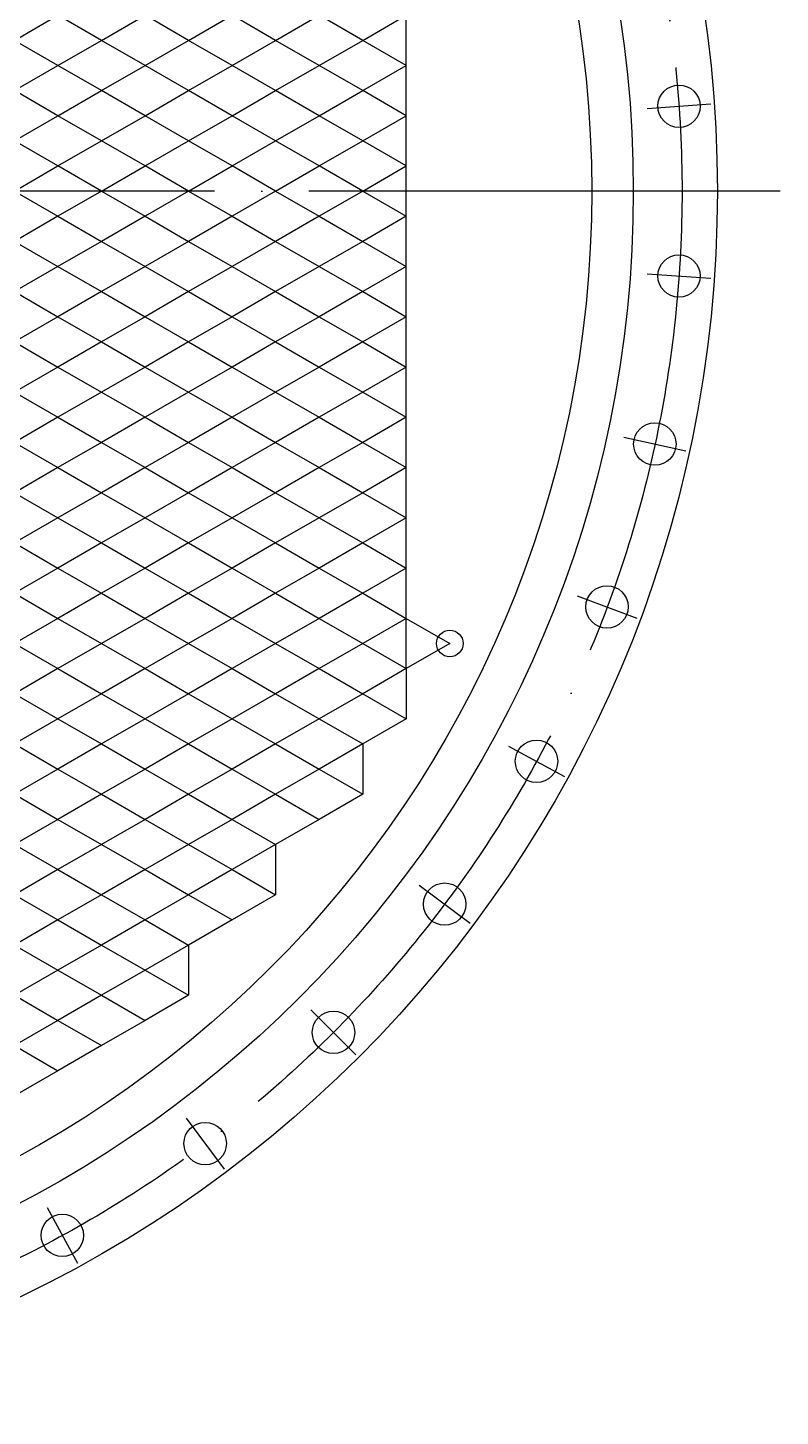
# Model space of a CAD drawing. Extents: x -11958 to 3251, y -1845 to 8235.
# Drawn here: x 646 to 1125, y 2219 to 3103 of the extents above; entities that cross this region are included whole.
import ezdxf

# ---------------------------------------------------------------- set-up
doc = ezdxf.new("R2010")
doc.units = 0
doc.header["$LTSCALE"] = 10
for name, pattern in [('DASHDOT-L', [90, 80, -5, 0, -5]), ('DASHDOT-M', [36, 30, -3, 0, -3]), ('DASHDOT-S', [14, 10, -2, 0, -2])]:
    doc.linetypes.add(name, pattern=pattern)
doc.layers.add('CDR_DWG1', color=4, linetype='CONTINUOUS')
doc.layers.add('CDR_DWG3', color=1, linetype='DASHDOT-M')

msp = doc.modelspace()

# ---------------------------------------------------------------- linework, layer by layer
at = {"layer": 'CDR_DWG1'}
for p, q in [((887.17, 2695.23), (887.17, 3303.23)), ((887.17, 2695.23), (887.17, 2663.23)), ((887.17, 2663.23), (859.46, 2647.23)), ((859.46, 2647.23), (859.46, 2615.23)), ((859.46, 2647.23), (859.46, 2647.23)), ((859.46, 2615.23), (831.75, 2599.23)), ((831.75, 2599.23), (804.03, 2583.23)), ((804.03, 2583.23), (804.03, 2551.23)), ((804.03, 2583.23), (804.03, 2583.23)), ((804.03, 2551.23), (776.32, 2535.23)), ((776.32, 2535.23), (748.61, 2519.23)), ((748.61, 2519.23), (748.61, 2487.23)), ((748.61, 2519.23), (748.61, 2519.23)), ((748.61, 2487.23), (720.9, 2471.23)), ((720.9, 2471.23), (693.18, 2455.23)), ((693.18, 2455.23), (665.47, 2439.23)), ((665.47, 2439.23), (637.76, 2423.23))]:
    msp.add_line(p, q, dxfattribs=at)
for centre, radius in [((305.2, 2999.23), 780), ((305.2, 2999.23), 726.5), ((305.2, 2999.23), 700), ((1060.77, 3053.27), 13.5), ((1060.77, 2945.19), 13.5), ((1045.39, 2838.22), 13.5), ((1014.94, 2734.51), 13.5), ((914.89, 2711.23), 8.5), ((970.05, 2636.2), 13.5), ((911.61, 2545.28), 13.5), ((840.84, 2463.6), 13.5), ((759.16, 2392.82), 13.5), ((668.23, 2334.39), 13.5)]:
    msp.add_circle(centre, radius, dxfattribs=at)
at = {"layer": 'CDR_DWG3', "linetype": 'DASHDOT-L'}
for p, q in [((637.76, 3095.23), (665.47, 3111.23)), ((693.18, 3095.23), (665.47, 3111.23)), ((693.18, 3095.23), (720.9, 3111.23)), ((748.61, 3095.23), (720.9, 3111.23)), ((748.61, 3095.23), (776.32, 3111.23)), ((804.03, 3095.23), (776.32, 3111.23)), ((804.03, 3095.23), (831.75, 3111.23)), ((859.46, 3095.23), (831.75, 3111.23)), ((859.46, 3095.23), (887.17, 3111.23)), ((665.47, 3079.23), (637.76, 3095.23)), ((665.47, 3079.23), (693.18, 3095.23)), ((720.9, 3079.23), (693.18, 3095.23)), ((720.9, 3079.23), (748.61, 3095.23)), ((776.32, 3079.23), (748.61, 3095.23)), ((776.32, 3079.23), (804.03, 3095.23)), ((831.75, 3079.23), (804.03, 3095.23)), ((831.75, 3079.23), (859.46, 3095.23)), ((887.17, 3079.23), (859.46, 3095.23)), ((637.76, 3063.23), (665.47, 3079.23)), ((693.18, 3063.23), (665.47, 3079.23)), ((693.18, 3063.23), (720.9, 3079.23)), ((748.61, 3063.23), (720.9, 3079.23)), ((748.61, 3063.23), (776.32, 3079.23)), ((804.03, 3063.23), (776.32, 3079.23)), ((804.03, 3063.23), (831.75, 3079.23)), ((859.46, 3063.23), (831.75, 3079.23)), ((859.46, 3063.23), (887.17, 3079.23)), ((665.47, 3047.23), (637.76, 3063.23)), ((665.47, 3047.23), (693.18, 3063.23)), ((720.9, 3047.23), (693.18, 3063.23)), ((720.9, 3047.23), (748.61, 3063.23)), ((776.32, 3047.23), (748.61, 3063.23)), ((776.32, 3047.23), (804.03, 3063.23)), ((831.75, 3047.23), (804.03, 3063.23)), ((831.75, 3047.23), (859.46, 3063.23)), ((887.17, 3047.23), (859.46, 3063.23)), ((637.76, 3031.23), (665.47, 3047.23)), ((693.18, 3031.23), (665.47, 3047.23)), ((693.18, 3031.23), (720.9, 3047.23)), ((748.61, 3031.23), (720.9, 3047.23)), ((748.61, 3031.23), (776.32, 3047.23)), ((804.03, 3031.23), (776.32, 3047.23)), ((804.03, 3031.23), (831.75, 3047.23)), ((859.46, 3031.23), (831.75, 3047.23)), ((859.46, 3031.23), (887.17, 3047.23)), ((665.47, 3015.23), (637.76, 3031.23)), ((665.47, 3015.23), (693.18, 3031.23)), ((720.9, 3015.23), (693.18, 3031.23)), ((720.9, 3015.23), (748.61, 3031.23)), ((776.32, 3015.23), (748.61, 3031.23)), ((776.32, 3015.23), (804.03, 3031.23)), ((831.75, 3015.23), (804.03, 3031.23)), ((831.75, 3015.23), (859.46, 3031.23)), ((887.17, 3015.23), (859.46, 3031.23)), ((637.76, 2999.23), (665.47, 3015.23)), ((693.18, 2999.23), (665.47, 3015.23)), ((693.18, 2999.23), (720.9, 3015.23)), ((748.61, 2999.23), (720.9, 3015.23)), ((748.61, 2999.23), (776.32, 3015.23)), ((804.03, 2999.23), (776.32, 3015.23)), ((804.03, 2999.23), (831.75, 3015.23)), ((859.46, 2999.23), (831.75, 3015.23)), ((859.46, 2999.23), (887.17, 3015.23)), ((637.76, 2999.23), (665.47, 2983.23)), ((693.18, 2999.23), (665.47, 2983.23)), ((693.18, 2999.23), (720.9, 2983.23)), ((748.61, 2999.23), (720.9, 2983.23)), ((748.61, 2999.23), (776.32, 2983.23)), ((804.03, 2999.23), (776.32, 2983.23)), ((804.03, 2999.23), (831.75, 2983.23)), ((859.46, 2999.23), (831.75, 2983.23)), ((859.46, 2999.23), (887.17, 2983.23)), ((665.47, 2983.23), (637.76, 2967.23)), ((665.47, 2983.23), (693.18, 2967.23)), ((720.9, 2983.23), (693.18, 2967.23)), ((720.9, 2983.23), (748.61, 2967.23)), ((776.32, 2983.23), (748.61, 2967.23)), ((776.32, 2983.23), (804.03, 2967.23)), ((831.75, 2983.23), (804.03, 2967.23)), ((831.75, 2983.23), (859.46, 2967.23)), ((887.17, 2983.23), (859.46, 2967.23)), ((637.76, 2967.23), (665.47, 2951.23)), ((693.18, 2967.23), (665.47, 2951.23)), ((693.18, 2967.23), (720.9, 2951.23)), ((748.61, 2967.23), (720.9, 2951.23)), ((748.61, 2967.23), (776.32, 2951.23)), ((804.03, 2967.23), (776.32, 2951.23)), ((804.03, 2967.23), (831.75, 2951.23)), ((859.46, 2967.23), (831.75, 2951.23)), ((859.46, 2967.23), (887.17, 2951.23)), ((665.47, 2951.23), (637.76, 2935.23)), ((665.47, 2951.23), (693.18, 2935.23)), ((720.9, 2951.23), (693.18, 2935.23)), ((720.9, 2951.23), (748.61, 2935.23)), ((776.32, 2951.23), (748.61, 2935.23)), ((776.32, 2951.23), (804.03, 2935.23)), ((831.75, 2951.23), (804.03, 2935.23)), ((831.75, 2951.23), (859.46, 2935.23)), ((887.17, 2951.23), (859.46, 2935.23)), ((637.76, 2935.23), (665.47, 2919.23)), ((693.18, 2935.23), (665.47, 2919.23)), ((693.18, 2935.23), (720.9, 2919.23)), ((748.61, 2935.23), (720.9, 2919.23)), ((748.61, 2935.23), (776.32, 2919.23)), ((804.03, 2935.23), (776.32, 2919.23)), ((804.03, 2935.23), (831.75, 2919.23)), ((859.46, 2935.23), (831.75, 2919.23)), ((859.46, 2935.23), (887.17, 2919.23)), ((665.47, 2919.23), (637.76, 2903.23)), ((665.47, 2919.23), (693.18, 2903.23)), ((720.9, 2919.23), (693.18, 2903.23)), ((720.9, 2919.23), (748.61, 2903.23)), ((776.32, 2919.23), (748.61, 2903.23)), ((776.32, 2919.23), (804.03, 2903.23)), ((831.75, 2919.23), (804.03, 2903.23)), ((831.75, 2919.23), (859.46, 2903.23)), ((887.17, 2919.23), (859.46, 2903.23)), ((637.76, 2903.23), (665.47, 2887.23)), ((693.18, 2903.23), (665.47, 2887.23)), ((693.18, 2903.23), (720.9, 2887.23)), ((748.61, 2903.23), (720.9, 2887.23)), ((748.61, 2903.23), (776.32, 2887.23)), ((804.03, 2903.23), (776.32, 2887.23)), ((804.03, 2903.23), (831.75, 2887.23)), ((859.46, 2903.23), (831.75, 2887.23)), ((859.46, 2903.23), (887.17, 2887.23)), ((665.47, 2887.23), (637.76, 2871.23)), ((665.47, 2887.23), (693.18, 2871.23)), ((720.9, 2887.23), (693.18, 2871.23)), ((720.9, 2887.23), (748.61, 2871.23)), ((776.32, 2887.23), (748.61, 2871.23)), ((776.32, 2887.23), (804.03, 2871.23)), ((831.75, 2887.23), (804.03, 2871.23)), ((831.75, 2887.23), (859.46, 2871.23)), ((887.17, 2887.23), (859.46, 2871.23)), ((637.76, 2871.23), (665.47, 2855.23)), ((693.18, 2871.23), (665.47, 2855.23)), ((693.18, 2871.23), (720.9, 2855.23)), ((748.61, 2871.23), (720.9, 2855.23)), ((748.61, 2871.23), (776.32, 2855.23)), ((804.03, 2871.23), (776.32, 2855.23)), ((804.03, 2871.23), (831.75, 2855.23)), ((859.46, 2871.23), (831.75, 2855.23)), ((859.46, 2871.23), (887.17, 2855.23)), ((665.47, 2855.23), (637.76, 2839.23)), ((665.47, 2855.23), (693.18, 2839.23)), ((720.9, 2855.23), (693.18, 2839.23)), ((720.9, 2855.23), (748.61, 2839.23)), ((776.32, 2855.23), (748.61, 2839.23)), ((776.32, 2855.23), (804.03, 2839.23)), ((831.75, 2855.23), (804.03, 2839.23)), ((831.75, 2855.23), (859.46, 2839.23)), ((887.17, 2855.23), (859.46, 2839.23)), ((637.76, 2839.23), (665.47, 2823.23)), ((693.18, 2839.23), (665.47, 2823.23)), ((693.18, 2839.23), (720.9, 2823.23)), ((748.61, 2839.23), (720.9, 2823.23)), ((748.61, 2839.23), (776.32, 2823.23)), ((804.03, 2839.23), (776.32, 2823.23)), ((804.03, 2839.23), (831.75, 2823.23)), ((859.46, 2839.23), (831.75, 2823.23)), ((859.46, 2839.23), (887.17, 2823.23)), ((665.47, 2823.23), (637.76, 2807.23)), ((665.47, 2823.23), (693.18, 2807.23)), ((720.9, 2823.23), (693.18, 2807.23)), ((720.9, 2823.23), (748.61, 2807.23)), ((776.32, 2823.23), (748.61, 2807.23)), ((776.32, 2823.23), (804.03, 2807.23)), ((831.75, 2823.23), (804.03, 2807.23)), ((831.75, 2823.23), (859.46, 2807.23)), ((887.17, 2823.23), (859.46, 2807.23)), ((637.76, 2807.23), (665.47, 2791.23)), ((693.18, 2807.23), (665.47, 2791.23)), ((693.18, 2807.23), (720.9, 2791.23)), ((748.61, 2807.23), (720.9, 2791.23)), ((748.61, 2807.23), (776.32, 2791.23)), ((804.03, 2807.23), (776.32, 2791.23)), ((804.03, 2807.23), (831.75, 2791.23)), ((859.46, 2807.23), (831.75, 2791.23)), ((859.46, 2807.23), (887.17, 2791.23)), ((665.47, 2791.23), (637.76, 2775.23)), ((665.47, 2791.23), (693.18, 2775.23)), ((720.9, 2791.23), (693.18, 2775.23)), ((720.9, 2791.23), (748.61, 2775.23)), ((776.32, 2791.23), (748.61, 2775.23)), ((776.32, 2791.23), (804.03, 2775.23)), ((831.75, 2791.23), (804.03, 2775.23)), ((831.75, 2791.23), (859.46, 2775.23)), ((887.17, 2791.23), (859.46, 2775.23)), ((637.76, 2775.23), (665.47, 2759.23)), ((693.18, 2775.23), (665.47, 2759.23)), ((693.18, 2775.23), (720.9, 2759.23)), ((748.61, 2775.23), (720.9, 2759.23)), ((748.61, 2775.23), (776.32, 2759.23)), ((804.03, 2775.23), (776.32, 2759.23)), ((804.03, 2775.23), (831.75, 2759.23)), ((859.46, 2775.23), (831.75, 2759.23)), ((859.46, 2775.23), (887.17, 2759.23)), ((665.47, 2759.23), (637.76, 2743.23)), ((665.47, 2759.23), (693.18, 2743.23)), ((720.9, 2759.23), (693.18, 2743.23)), ((720.9, 2759.23), (748.61, 2743.23)), ((776.32, 2759.23), (748.61, 2743.23)), ((776.32, 2759.23), (804.03, 2743.23)), ((831.75, 2759.23), (804.03, 2743.23)), ((831.75, 2759.23), (859.46, 2743.23)), ((887.17, 2759.23), (859.46, 2743.23)), ((637.76, 2743.23), (665.47, 2727.23)), ((693.18, 2743.23), (665.47, 2727.23)), ((693.18, 2743.23), (720.9, 2727.23)), ((748.61, 2743.23), (720.9, 2727.23)), ((748.61, 2743.23), (776.32, 2727.23)), ((804.03, 2743.23), (776.32, 2727.23)), ((804.03, 2743.23), (831.75, 2727.23)), ((859.46, 2743.23), (831.75, 2727.23)), ((859.46, 2743.23), (887.17, 2727.23)), ((665.47, 2727.23), (637.76, 2711.23)), ((665.47, 2727.23), (693.18, 2711.23)), ((720.9, 2727.23), (693.18, 2711.23)), ((720.9, 2727.23), (748.61, 2711.23)), ((776.32, 2727.23), (748.61, 2711.23)), ((776.32, 2727.23), (804.03, 2711.23)), ((831.75, 2727.23), (804.03, 2711.23)), ((831.75, 2727.23), (859.46, 2711.23)), ((887.17, 2727.23), (859.46, 2711.23)), ((887.17, 2727.23), (914.89, 2711.23)), ((637.76, 2711.23), (665.47, 2695.23)), ((693.18, 2711.23), (665.47, 2695.23)), ((693.18, 2711.23), (720.9, 2695.23)), ((748.61, 2711.23), (720.9, 2695.23)), ((748.61, 2711.23), (776.32, 2695.23)), ((804.03, 2711.23), (776.32, 2695.23)), ((804.03, 2711.23), (831.75, 2695.23)), ((859.46, 2711.23), (831.75, 2695.23)), ((859.46, 2711.23), (887.17, 2695.23)), ((914.89, 2711.23), (887.17, 2695.23)), ((665.47, 2695.23), (637.76, 2679.23)), ((665.47, 2695.23), (693.18, 2679.23)), ((720.9, 2695.23), (693.18, 2679.23)), ((720.9, 2695.23), (748.61, 2679.23)), ((776.32, 2695.23), (748.61, 2679.23)), ((776.32, 2695.23), (804.03, 2679.23)), ((831.75, 2695.23), (804.03, 2679.23)), ((831.75, 2695.23), (859.46, 2679.23)), ((887.17, 2695.23), (859.46, 2679.23)), ((637.76, 2679.23), (665.47, 2663.23)), ((693.18, 2679.23), (665.47, 2663.23)), ((693.18, 2679.23), (720.9, 2663.23)), ((748.61, 2679.23), (720.9, 2663.23)), ((748.61, 2679.23), (776.32, 2663.23)), ((804.03, 2679.23), (776.32, 2663.23)), ((804.03, 2679.23), (831.75, 2663.23)), ((859.46, 2679.23), (831.75, 2663.23)), ((859.46, 2679.23), (887.17, 2663.23)), ((665.47, 2663.23), (637.76, 2647.23)), ((665.47, 2663.23), (693.18, 2647.23)), ((720.9, 2663.23), (693.18, 2647.23)), ((720.9, 2663.23), (748.61, 2647.23)), ((776.32, 2663.23), (748.61, 2647.23)), ((776.32, 2663.23), (804.03, 2647.23)), ((831.75, 2663.23), (804.03, 2647.23)), ((831.75, 2663.23), (859.46, 2647.23)), ((637.76, 2647.23), (665.47, 2631.23)), ((693.18, 2647.23), (665.47, 2631.23)), ((693.18, 2647.23), (720.9, 2631.23)), ((748.61, 2647.23), (720.9, 2631.23)), ((748.61, 2647.23), (776.32, 2631.23)), ((804.03, 2647.23), (776.32, 2631.23)), ((804.03, 2647.23), (831.75, 2631.23)), ((859.46, 2647.23), (831.75, 2631.23)), ((665.47, 2631.23), (637.76, 2615.23)), ((665.47, 2631.23), (693.18, 2615.23)), ((720.9, 2631.23), (693.18, 2615.23)), ((720.9, 2631.23), (748.61, 2615.23)), ((776.32, 2631.23), (748.61, 2615.23)), ((776.32, 2631.23), (804.03, 2615.23)), ((831.75, 2631.23), (804.03, 2615.23)), ((831.75, 2631.23), (859.46, 2615.23)), ((637.76, 2615.23), (665.47, 2599.23)), ((693.18, 2615.23), (665.47, 2599.23)), ((693.18, 2615.23), (720.9, 2599.23)), ((748.61, 2615.23), (720.9, 2599.23)), ((748.61, 2615.23), (776.32, 2599.23)), ((804.03, 2615.23), (776.32, 2599.23)), ((804.03, 2615.23), (831.75, 2599.23)), ((665.47, 2599.23), (637.76, 2583.23)), ((665.47, 2599.23), (693.18, 2583.23)), ((720.9, 2599.23), (693.18, 2583.23)), ((720.9, 2599.23), (748.61, 2583.23)), ((776.32, 2599.23), (748.61, 2583.23)), ((776.32, 2599.23), (804.03, 2583.23)), ((637.76, 2583.23), (665.47, 2567.23)), ((693.18, 2583.23), (665.47, 2567.23)), ((693.18, 2583.23), (720.9, 2567.23)), ((748.61, 2583.23), (720.9, 2567.23)), ((748.61, 2583.23), (776.32, 2567.23)), ((804.03, 2583.23), (776.32, 2567.23)), ((665.47, 2567.23), (637.76, 2551.23)), ((665.47, 2567.23), (693.18, 2551.23)), ((720.9, 2567.23), (693.18, 2551.23)), ((720.9, 2567.23), (748.61, 2551.23)), ((776.32, 2567.23), (748.61, 2551.23)), ((776.32, 2567.23), (804.03, 2551.23)), ((637.76, 2551.23), (665.47, 2535.23)), ((693.18, 2551.23), (665.47, 2535.23)), ((693.18, 2551.23), (720.9, 2535.23)), ((748.61, 2551.23), (720.9, 2535.23)), ((748.61, 2551.23), (776.32, 2535.23)), ((665.47, 2535.23), (637.76, 2519.23)), ((665.47, 2535.23), (693.18, 2519.23)), ((720.9, 2535.23), (693.18, 2519.23)), ((720.9, 2535.23), (748.61, 2519.23)), ((637.76, 2519.23), (665.47, 2503.23)), ((693.18, 2519.23), (665.47, 2503.23)), ((693.18, 2519.23), (720.9, 2503.23)), ((748.61, 2519.23), (720.9, 2503.23)), ((665.47, 2503.23), (637.76, 2487.23)), ((665.47, 2503.23), (693.18, 2487.23)), ((720.9, 2503.23), (693.18, 2487.23)), ((720.9, 2503.23), (748.61, 2487.23)), ((637.76, 2487.23), (665.47, 2471.23)), ((693.18, 2487.23), (665.47, 2471.23)), ((693.18, 2487.23), (720.9, 2471.23)), ((665.47, 2471.23), (637.76, 2455.23)), ((665.47, 2471.23), (693.18, 2455.23)), ((637.76, 2455.23), (665.47, 2439.23))]:
    msp.add_line(p, q, dxfattribs=at)
at = {"layer": 'CDR_DWG3', "linetype": 'DASHDOT-S'}
for p, q in [((1040.58, 3051.83), (1080.97, 3054.72)), ((1040.58, 2946.64), (1080.97, 2943.75)), ((1025.61, 2842.52), (1065.18, 2833.91)), ((995.97, 2741.59), (1033.92, 2727.44)), ((952.27, 2645.91), (987.82, 2626.5)), ((895.4, 2557.42), (927.82, 2533.15)), ((826.52, 2477.92), (855.16, 2449.28)), ((747.02, 2409.03), (771.29, 2376.61)), ((658.53, 2352.16), (677.94, 2316.62))]:
    msp.add_line(p, q, dxfattribs=at)
at = {"layer": 'CDR_DWG3', "linetype": 'DASHDOT-M'}
msp.add_line((1125.2, 2999.23), (-514.8, 2999.23), dxfattribs=at)
msp.add_circle((305.2, 2999.23), 757.5, dxfattribs=at)

doc.saveas('drawing.dxf')
